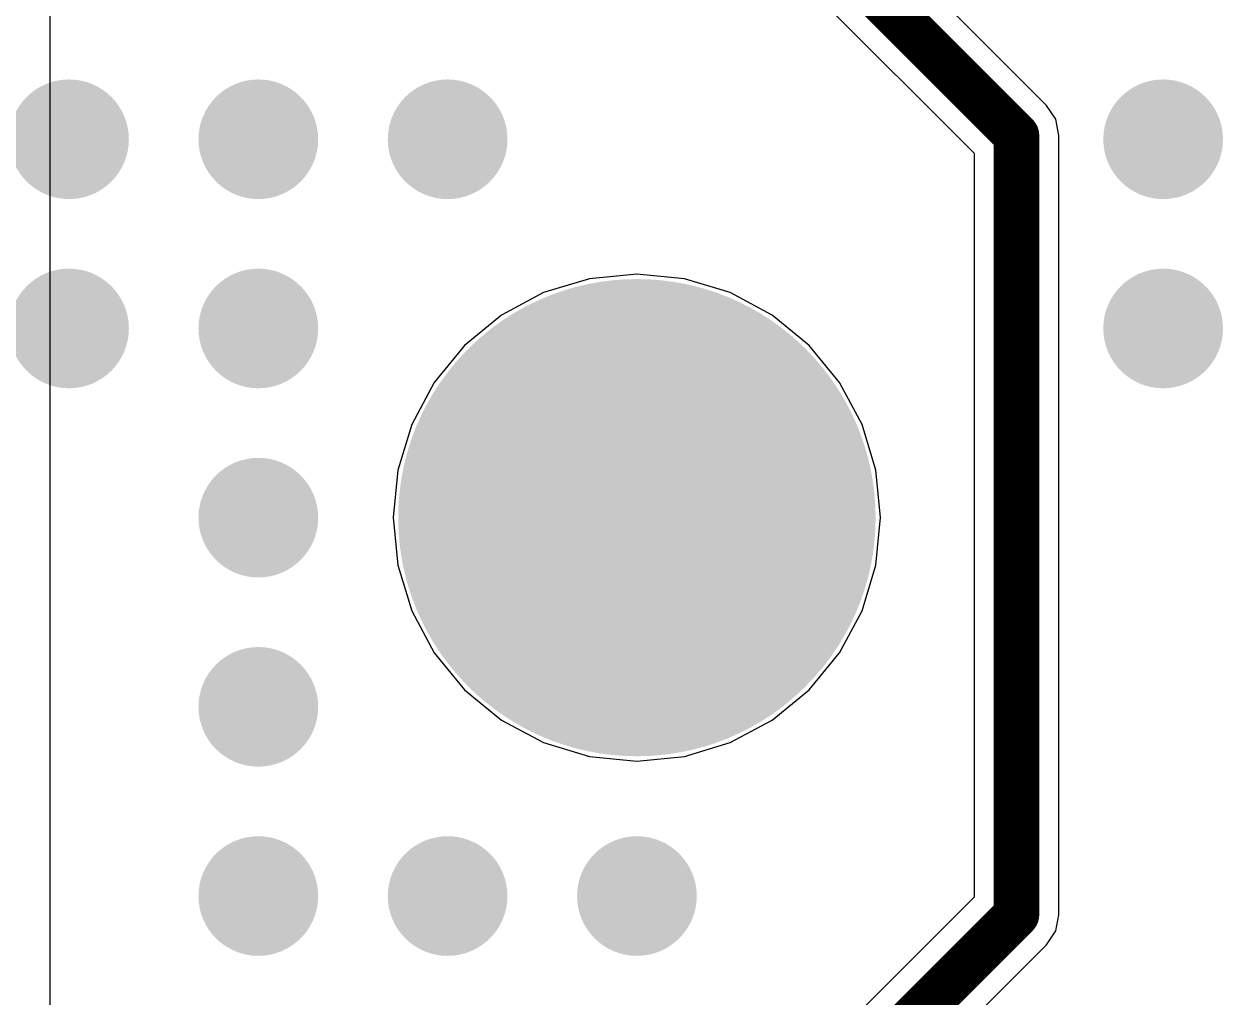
# Model space of a CAD drawing. Header units: millimetres. Extents: x -3 to 5381, y -54 to 5355.
# Drawn here: x 15.21 to 23.26, y -31.59 to -25.06 of the extents above; entities that cross this region are included whole.
import ezdxf

# ---------------------------------------------------------------- set-up
doc = ezdxf.new("R2010")
doc.units = ezdxf.units.MM
for name, color, linetype in [('BottomLayer', 5, 'Continuous'), ('BottomSolder', 6, 'Continuous'), ('MultiLayer', 9, 'Continuous'), ('PadHoleLayer', 156, 'Continuous'), ('TopLayer', 1, 'Continuous'), ('TopSolder', 216, 'Continuous'), ('ViaHoleLayer', 16, 'Continuous')]:
    doc.layers.add(name, color=color, linetype=linetype)

msp = doc.modelspace()

# ---------------------------------------------------------------- hatches: boundary and pattern name
at = {"layer": 'BottomLayer'}
h = msp.add_hatch(color=5, dxfattribs=at)
edge = h.paths.add_edge_path()
edge.add_arc((15.5132532, -25.83251374), 0.2999994, 0, 360)
h = msp.add_hatch(color=5, dxfattribs=at)
edge = h.paths.add_edge_path()
edge.add_arc((16.7832532, -25.83251374), 0.2999994, 0, 360)
h = msp.add_hatch(color=5, dxfattribs=at)
edge = h.paths.add_edge_path()
edge.add_arc((18.0532532, -25.83251374), 0.2999994, 0, 360)
h = msp.add_hatch(color=5, dxfattribs=at)
edge = h.paths.add_edge_path()
edge.add_arc((22.8538532, -25.83251374), 0.2999994, 0, 360)
h = msp.add_hatch(color=5, dxfattribs=at)
edge = h.paths.add_edge_path()
edge.add_arc((15.5132532, -27.10251374), 0.2999994, 0, 360)
h = msp.add_hatch(color=5, dxfattribs=at)
edge = h.paths.add_edge_path()
edge.add_arc((16.7832532, -27.10251374), 0.2999994, 0, 360)
h = msp.add_hatch(color=5, dxfattribs=at)
edge = h.paths.add_edge_path()
edge.add_arc((22.8538532, -27.10251374), 0.2999994, 0, 360)
h = msp.add_hatch(color=5, dxfattribs=at)
edge = h.paths.add_edge_path()
edge.add_arc((19.3232532, -28.37251374), 1.499997, 0, 360)
h = msp.add_hatch(color=5, dxfattribs=at)
edge = h.paths.add_edge_path()
edge.add_arc((16.7832532, -28.37251374), 0.2999994, 0, 360)
h = msp.add_hatch(color=5, dxfattribs=at)
edge = h.paths.add_edge_path()
edge.add_arc((16.7832532, -29.64251374), 0.2999994, 0, 360)
h = msp.add_hatch(color=5, dxfattribs=at)
edge = h.paths.add_edge_path()
edge.add_arc((16.7832532, -30.91251374), 0.2999994, 0, 360)
h = msp.add_hatch(color=5, dxfattribs=at)
edge = h.paths.add_edge_path()
edge.add_arc((18.0532532, -30.91251374), 0.2999994, 0, 360)
h = msp.add_hatch(color=5, dxfattribs=at)
edge = h.paths.add_edge_path()
edge.add_arc((19.3232532, -30.91251374), 0.2999994, 0, 360)
at = {"layer": 'BottomSolder'}
h = msp.add_hatch(color=6, dxfattribs=at)
edge = h.paths.add_edge_path()
edge.add_arc((15.5132532, -25.83251374), 0.4015993999999999, 0, 360)
h = msp.add_hatch(color=6, dxfattribs=at)
edge = h.paths.add_edge_path()
edge.add_arc((16.7832532, -25.83251374), 0.4015993999999999, 0, 360)
h = msp.add_hatch(color=6, dxfattribs=at)
edge = h.paths.add_edge_path()
edge.add_arc((18.0532532, -25.83251374), 0.4015993999999999, 0, 360)
h = msp.add_hatch(color=6, dxfattribs=at)
edge = h.paths.add_edge_path()
edge.add_arc((22.8538532, -25.83251374), 0.4015993999999999, 0, 360)
h = msp.add_hatch(color=6, dxfattribs=at)
edge = h.paths.add_edge_path()
edge.add_arc((15.5132532, -27.10251374), 0.4015993999999999, 0, 360)
h = msp.add_hatch(color=6, dxfattribs=at)
edge = h.paths.add_edge_path()
edge.add_arc((16.7832532, -27.10251374), 0.4015993999999999, 0, 360)
h = msp.add_hatch(color=6, dxfattribs=at)
edge = h.paths.add_edge_path()
edge.add_arc((22.8538532, -27.10251374), 0.4015993999999999, 0, 360)
h = msp.add_hatch(color=6, dxfattribs=at)
edge = h.paths.add_edge_path()
edge.add_arc((19.3232532, -28.37251374), 1.601597, 0, 360)
h = msp.add_hatch(color=6, dxfattribs=at)
edge = h.paths.add_edge_path()
edge.add_arc((16.7832532, -28.37251374), 0.4015993999999999, 0, 360)
h = msp.add_hatch(color=6, dxfattribs=at)
edge = h.paths.add_edge_path()
edge.add_arc((16.7832532, -29.64251374), 0.4015993999999999, 0, 360)
h = msp.add_hatch(color=6, dxfattribs=at)
edge = h.paths.add_edge_path()
edge.add_arc((16.7832532, -30.91251374), 0.4015993999999999, 0, 360)
h = msp.add_hatch(color=6, dxfattribs=at)
edge = h.paths.add_edge_path()
edge.add_arc((18.0532532, -30.91251374), 0.4015993999999999, 0, 360)
h = msp.add_hatch(color=6, dxfattribs=at)
edge = h.paths.add_edge_path()
edge.add_arc((19.3232532, -30.91251374), 0.4015993999999999, 0, 360)
at = {"layer": 'MultiLayer'}
h = msp.add_hatch(color=9, dxfattribs=at)
edge = h.paths.add_edge_path()
edge.add_arc((19.3232532, -28.37251374), 1.499997, 0, 360)
at = {"layer": 'PadHoleLayer'}
h = msp.add_hatch(color=156, dxfattribs=at)
edge = h.paths.add_edge_path()
edge.add_arc((19.3232532, -28.37251374), 1.499997, 0, 360)
at = {"layer": 'TopLayer'}
h = msp.add_hatch(color=1, dxfattribs=at)
edge = h.paths.add_edge_path()
edge.add_arc((15.5132532, -25.83251374), 0.2999994, 0, 360)
h = msp.add_hatch(color=1, dxfattribs=at)
edge = h.paths.add_edge_path()
edge.add_arc((16.7832532, -25.83251374), 0.2999994, 0, 360)
h = msp.add_hatch(color=1, dxfattribs=at)
edge = h.paths.add_edge_path()
edge.add_arc((18.0532532, -25.83251374), 0.2999994, 0, 360)
h = msp.add_hatch(color=1, dxfattribs=at)
edge = h.paths.add_edge_path()
edge.add_arc((22.8538532, -25.83251374), 0.2999994, 0, 360)
h = msp.add_hatch(color=1, dxfattribs=at)
edge = h.paths.add_edge_path()
edge.add_arc((15.5132532, -27.10251374), 0.2999994, 0, 360)
h = msp.add_hatch(color=1, dxfattribs=at)
edge = h.paths.add_edge_path()
edge.add_arc((16.7832532, -27.10251374), 0.2999994, 0, 360)
h = msp.add_hatch(color=1, dxfattribs=at)
edge = h.paths.add_edge_path()
edge.add_arc((22.8538532, -27.10251374), 0.2999994, 0, 360)
h = msp.add_hatch(color=1, dxfattribs=at)
edge = h.paths.add_edge_path()
edge.add_arc((19.3232532, -28.37251374), 1.499997, 0, 360)
h = msp.add_hatch(color=1, dxfattribs=at)
edge = h.paths.add_edge_path()
edge.add_arc((16.7832532, -28.37251374), 0.2999994, 0, 360)
h = msp.add_hatch(color=1, dxfattribs=at)
edge = h.paths.add_edge_path()
edge.add_arc((16.7832532, -29.64251374), 0.2999994, 0, 360)
h = msp.add_hatch(color=1, dxfattribs=at)
edge = h.paths.add_edge_path()
edge.add_arc((16.7832532, -30.91251374), 0.2999994, 0, 360)
h = msp.add_hatch(color=1, dxfattribs=at)
edge = h.paths.add_edge_path()
edge.add_arc((18.0532532, -30.91251374), 0.2999994, 0, 360)
h = msp.add_hatch(color=1, dxfattribs=at)
edge = h.paths.add_edge_path()
edge.add_arc((19.3232532, -30.91251374), 0.2999994, 0, 360)
at = {"layer": 'TopSolder'}
h = msp.add_hatch(color=216, dxfattribs=at)
edge = h.paths.add_edge_path()
edge.add_arc((15.5132532, -25.83251374), 0.4015993999999999, 0, 360)
h = msp.add_hatch(color=216, dxfattribs=at)
edge = h.paths.add_edge_path()
edge.add_arc((16.7832532, -25.83251374), 0.4015993999999999, 0, 360)
h = msp.add_hatch(color=216, dxfattribs=at)
edge = h.paths.add_edge_path()
edge.add_arc((18.0532532, -25.83251374), 0.4015993999999999, 0, 360)
h = msp.add_hatch(color=216, dxfattribs=at)
edge = h.paths.add_edge_path()
edge.add_arc((22.8538532, -25.83251374), 0.4015993999999999, 0, 360)
h = msp.add_hatch(color=216, dxfattribs=at)
edge = h.paths.add_edge_path()
edge.add_arc((15.5132532, -27.10251374), 0.4015993999999999, 0, 360)
h = msp.add_hatch(color=216, dxfattribs=at)
edge = h.paths.add_edge_path()
edge.add_arc((16.7832532, -27.10251374), 0.4015993999999999, 0, 360)
h = msp.add_hatch(color=216, dxfattribs=at)
edge = h.paths.add_edge_path()
edge.add_arc((22.8538532, -27.10251374), 0.4015993999999999, 0, 360)
h = msp.add_hatch(color=216, dxfattribs=at)
edge = h.paths.add_edge_path()
edge.add_arc((19.3232532, -28.37251374), 1.601597, 0, 360)
h = msp.add_hatch(color=216, dxfattribs=at)
edge = h.paths.add_edge_path()
edge.add_arc((16.7832532, -28.37251374), 0.4015993999999999, 0, 360)
h = msp.add_hatch(color=216, dxfattribs=at)
edge = h.paths.add_edge_path()
edge.add_arc((16.7832532, -29.64251374), 0.4015993999999999, 0, 360)
h = msp.add_hatch(color=216, dxfattribs=at)
edge = h.paths.add_edge_path()
edge.add_arc((16.7832532, -30.91251374), 0.4015993999999999, 0, 360)
h = msp.add_hatch(color=216, dxfattribs=at)
edge = h.paths.add_edge_path()
edge.add_arc((18.0532532, -30.91251374), 0.4015993999999999, 0, 360)
h = msp.add_hatch(color=216, dxfattribs=at)
edge = h.paths.add_edge_path()
edge.add_arc((19.3232532, -30.91251374), 0.4015993999999999, 0, 360)
at = {"layer": 'ViaHoleLayer'}
h = msp.add_hatch(color=16, dxfattribs=at)
edge = h.paths.add_edge_path()
edge.add_arc((15.5132532, -25.83251374), 0.1499997, 0, 360)
h = msp.add_hatch(color=16, dxfattribs=at)
edge = h.paths.add_edge_path()
edge.add_arc((16.7832532, -25.83251374), 0.1499997, 0, 360)
h = msp.add_hatch(color=16, dxfattribs=at)
edge = h.paths.add_edge_path()
edge.add_arc((18.0532532, -25.83251374), 0.1499997, 0, 360)
h = msp.add_hatch(color=16, dxfattribs=at)
edge = h.paths.add_edge_path()
edge.add_arc((22.8538532, -25.83251374), 0.1499997, 0, 360)
h = msp.add_hatch(color=16, dxfattribs=at)
edge = h.paths.add_edge_path()
edge.add_arc((15.5132532, -27.10251374), 0.1499997, 0, 360)
h = msp.add_hatch(color=16, dxfattribs=at)
edge = h.paths.add_edge_path()
edge.add_arc((16.7832532, -27.10251374), 0.1499997, 0, 360)
h = msp.add_hatch(color=16, dxfattribs=at)
edge = h.paths.add_edge_path()
edge.add_arc((22.8538532, -27.10251374), 0.1499997, 0, 360)
h = msp.add_hatch(color=16, dxfattribs=at)
edge = h.paths.add_edge_path()
edge.add_arc((16.7832532, -28.37251374), 0.1499997, 0, 360)
h = msp.add_hatch(color=16, dxfattribs=at)
edge = h.paths.add_edge_path()
edge.add_arc((16.7832532, -29.64251374), 0.1499997, 0, 360)
h = msp.add_hatch(color=16, dxfattribs=at)
edge = h.paths.add_edge_path()
edge.add_arc((16.7832532, -30.91251374), 0.1499997, 0, 360)
h = msp.add_hatch(color=16, dxfattribs=at)
edge = h.paths.add_edge_path()
edge.add_arc((18.0532532, -30.91251374), 0.1499997, 0, 360)
h = msp.add_hatch(color=16, dxfattribs=at)
edge = h.paths.add_edge_path()
edge.add_arc((19.3232532, -30.91251374), 0.1499997, 0, 360)

# ---------------------------------------------------------------- linework, layer by layer
at = {"layer": 'BottomLayer'}
for p, q in [((19.0043054, -26.76906), (18.69761564, -26.86209258)), ((19.3232532, -26.73764528), (19.0043054, -26.76906)), ((19.642201, -26.76906), (19.3232532, -26.73764528)), ((19.94889076, -26.86209258), (19.642201, -26.76906)), ((18.69761564, -26.86209258), (18.41496952, -27.01316924)), ((20.23153688, -27.01316924), (19.94889076, -26.86209258)), ((18.41496952, -27.01316924), (18.16722554, -27.21648608)), ((20.47928086, -27.21648608), (20.23153688, -27.01316924)), ((18.16722554, -27.21648608), (17.9639087, -27.46423006)), ((20.6825977, -27.46423006), (20.47928086, -27.21648608)), ((17.9639087, -27.46423006), (17.81283204, -27.74687618)), ((20.83367436, -27.74687618), (20.6825977, -27.46423006)), ((17.81283204, -27.74687618), (17.71979946, -28.05356594)), ((20.92670694, -28.05356594), (20.83367436, -27.74687618)), ((17.71979946, -28.05356594), (17.68838474, -28.37251374)), ((20.95812166, -28.37251374), (20.92670694, -28.05356594)), ((17.68838474, -28.37251374), (17.71979946, -28.69146154)), ((20.92670694, -28.69146154), (20.95812166, -28.37251374)), ((17.71979946, -28.69146154), (17.81283204, -28.9981513)), ((20.83367436, -28.9981513), (20.92670694, -28.69146154)), ((17.81283204, -28.9981513), (17.9639087, -29.28079742)), ((20.6825977, -29.28079742), (20.83367436, -28.9981513)), ((17.9639087, -29.28079742), (18.16722554, -29.5285414)), ((20.47928086, -29.5285414), (20.6825977, -29.28079742)), ((18.16722554, -29.5285414), (18.41496952, -29.73185824)), ((20.23153688, -29.73185824), (20.47928086, -29.5285414)), ((18.41496952, -29.73185824), (18.69761564, -29.8829349)), ((19.94889076, -29.8829349), (20.23153688, -29.73185824)), ((18.69761564, -29.8829349), (19.0043054, -29.97596748)), ((19.642201, -29.97596748), (19.94889076, -29.8829349)), ((19.0043054, -29.97596748), (19.3232532, -30.0073822)), ((19.3232532, -30.0073822), (19.642201, -29.97596748))]:
    msp.add_line(p, q, dxfattribs=at)
at = {"layer": 'TopLayer'}
for p, q in [((15.3862532, -32.54600552), (15.3862532, -19.80339448)), ((22.07165258, -25.6057781), (20.09328722, -23.6274102)), ((19.7738492, -24.11372114), (21.58534926, -25.92521866)), ((22.0716602, -25.60578318), (22.07165258, -25.6057781)), ((22.13341268, -25.69820362), (22.0716602, -25.60578318)), ((22.1550992, -25.80722042), (22.13341268, -25.69820362)), ((22.15509666, -25.80723312), (22.1550992, -25.80722042)), ((22.15509666, -31.03797704), (22.15509666, -25.80723312)), ((21.58534926, -25.92521866), (21.58534926, -30.9199788)), ((19.0043054, -26.76906), (18.69761564, -26.86209258)), ((19.3232532, -26.73764528), (19.0043054, -26.76906)), ((19.642201, -26.76906), (19.3232532, -26.73764528)), ((19.94889076, -26.86209258), (19.642201, -26.76906)), ((18.69761564, -26.86209258), (18.41496952, -27.01316924)), ((20.23153688, -27.01316924), (19.94889076, -26.86209258)), ((18.41496952, -27.01316924), (18.16722554, -27.21648608)), ((20.47928086, -27.21648608), (20.23153688, -27.01316924)), ((18.16722554, -27.21648608), (17.9639087, -27.46423006)), ((20.6825977, -27.46423006), (20.47928086, -27.21648608)), ((17.9639087, -27.46423006), (17.81283204, -27.74687618)), ((20.83367436, -27.74687618), (20.6825977, -27.46423006)), ((17.81283204, -27.74687618), (17.71979946, -28.05356594)), ((20.92670694, -28.05356594), (20.83367436, -27.74687618)), ((17.71979946, -28.05356594), (17.68838474, -28.37251374)), ((20.95812166, -28.37251374), (20.92670694, -28.05356594)), ((17.68838474, -28.37251374), (17.71979946, -28.69146154)), ((20.92670694, -28.69146154), (20.95812166, -28.37251374)), ((17.71979946, -28.69146154), (17.81283204, -28.9981513)), ((20.83367436, -28.9981513), (20.92670694, -28.69146154)), ((17.81283204, -28.9981513), (17.9639087, -29.28079742)), ((20.6825977, -29.28079742), (20.83367436, -28.9981513)), ((17.9639087, -29.28079742), (18.16722554, -29.5285414)), ((20.47928086, -29.5285414), (20.6825977, -29.28079742)), ((18.16722554, -29.5285414), (18.41496952, -29.73185824)), ((20.23153688, -29.73185824), (20.47928086, -29.5285414)), ((18.41496952, -29.73185824), (18.69761564, -29.8829349)), ((19.94889076, -29.8829349), (20.23153688, -29.73185824)), ((18.69761564, -29.8829349), (19.0043054, -29.97596748)), ((19.642201, -29.97596748), (19.94889076, -29.8829349)), ((19.0043054, -29.97596748), (19.3232532, -30.0073822)), ((19.3232532, -30.0073822), (19.642201, -29.97596748)), ((21.58534926, -30.9199788), (20.60839922, -31.8969263)), ((22.13341268, -31.14699384), (22.15509666, -31.03797704)), ((22.0716602, -31.23941428), (22.13341268, -31.14699384)), ((20.92783724, -32.38323724), (22.07165258, -31.23941936)), ((22.07165258, -31.23941936), (22.0716602, -31.23941428))]:
    msp.add_line(p, q, dxfattribs=at)
at = {"layer": 'TopLayer', "const_width": 0.3048}
for points in [[(19.89184998, -23.82884744), (21.87022296, -25.80722042)], [(21.87022296, -31.03797704), (21.87022296, -25.80722042)], [(20.7264, -32.1818), (21.87022296, -31.03797704)]]:
    msp.add_lwpolyline(points, dxfattribs=at)
at = {"layer": 'TopLayer', "const_width": 0.1524}
for points in [[(21.79402296, -25.80722042, 1), (21.94642296, -25.80722042, 1)], [(21.79402296, -25.80722042, 1), (21.94642296, -25.80722042, 1)], [(21.79402296, -31.03797704, 1), (21.94642296, -31.03797704, 1)], [(21.79402296, -31.03797704, 1), (21.94642296, -31.03797704, 1)]]:
    msp.add_lwpolyline(points, format="xyb", close=True, dxfattribs=at)

doc.saveas('drawing.dxf')
